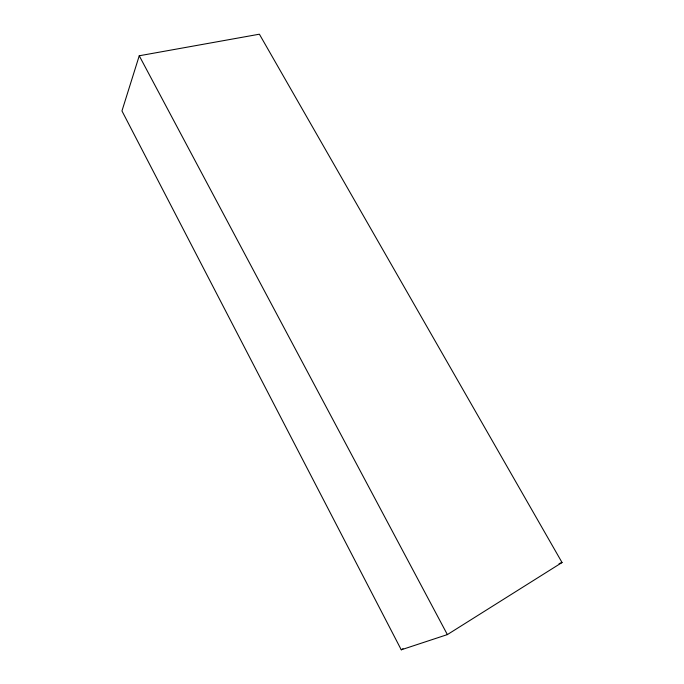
<?xml version="1.0" encoding="UTF-8"?>
<svg xmlns="http://www.w3.org/2000/svg" width="684" height="684" viewBox="0 0 684 684"><rect width="100%" height="100%" fill="white"/><g stroke="black" fill="none" stroke-linecap="round" stroke-linejoin="round"><path stroke-width="1.03" d="M139.245 55.772L121.957 110.936L401.252 649.8L447.37 634.598L562.043 562.522L259.39 34.2L139.245 55.772L447.37 634.598M401.252 649.8L403.056 648.68M559.059 563.659L562.043 562.522"/></g></svg>
